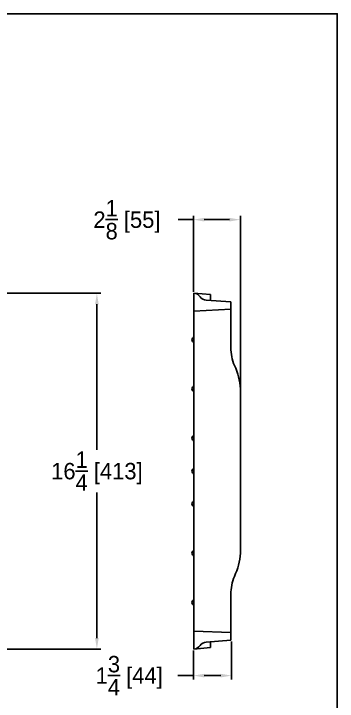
# Model space of a CAD drawing. Extents: x 168 to 616, y -89 to 7.
# Drawn here: x 437.42 to 452.21, y -24.15 to 7.25 of the extents above; entities that cross this region are included whole.
import ezdxf

# ---------------------------------------------------------------- set-up
doc = ezdxf.new("R2010")
doc.units = 0
doc.header["$LTSCALE"] = 0.5
doc.header["$MEASUREMENT"] = 0
doc.layers.get('0').update_dxf_attribs({"linetype": 'CONTINUOUS'})
doc.layers.get('DEFPOINTS').update_dxf_attribs({"linetype": 'CONTINUOUS'})
doc.layers.add('DIM', color=2, linetype='CONTINUOUS')
doc.styles.add('FT_FONT', font='ROMANS.SHX', dxfattribs={"width": 0.9})
doc.dimstyles.get("Standard").update_dxf_attribs({"dimtxt": 0.75, "dimasz": 0.18, "dimexe": 0.18, "dimexo": 0.0625, "dimgap": 0.09375, "dimtad": 0, "dimtih": 1, "dimtoh": 1, "dimdec": 4, "dimzin": 0, "dimdsep": 46, "dimlunit": 5, "dimtxsty": 'FT_FONT', "dimcen": 0.09, "dimclrt": 256, "dimadec": 0, "dimazin": 0, "dimtp": 0.03125, "dimtfac": 1, "dimtdec": 4, "dimtofl": 0, "dimtmove": 0, "dimatfit": 3, "dimfxl": 0, "dimtolj": 1, "dimtzin": 0, "dimarcsym": 0})

# ---------------------------------------------------------------- blocks, each defined once
blk = doc.blocks.new('*D49')
at = {"color": 0, "lineweight": -2}
for p, q in [((437.089, -5.519), (441.398, -5.519)), ((441.218, -6.019), (441.218, -12.675)), ((441.218, -21.269), (441.218, -14.613)), ((437.089, -21.769), (441.398, -21.769))]:
    blk.add_line(p, q, dxfattribs=at)
at = {"color": 0}
for points in [[(441.301, -6.019), (441.135, -6.019), (441.218, -5.519)], [(441.135, -21.269), (441.301, -21.269), (441.218, -21.769)]]:
    blk.add_solid(points, dxfattribs=at)
at = {"layer": 'DEFPOINTS', "color": 0}
for p in [(437.026, -5.519), (437.026, -21.769), (441.218, -21.769)]:
    blk.add_point(p, dxfattribs=at)
at = {"color": 250, "insert": (441.218, -13.644), "char_height": 0.75, "attachment_point": 5}
blk.add_mtext('\\A1;16{\\H1.000000x;\\S1/4;} [413]', dxfattribs=at)
blk = doc.blocks.new('*D61')
at = {"color": 0, "lineweight": -2}
for p, q in [((445.629, -2.159), (444.936, -2.159)), ((445.629, -5.456), (445.629, -1.979)), ((446.129, -2.159), (447.281, -2.159)), ((447.781, -11.087), (447.781, -1.979))]:
    blk.add_line(p, q, dxfattribs=at)
at = {"color": 0}
for points in [[(446.129, -2.076), (446.129, -2.243), (445.629, -2.159)], [(447.281, -2.243), (447.281, -2.076), (447.781, -2.159)]]:
    blk.add_solid(points, dxfattribs=at)
at = {"layer": 'DEFPOINTS', "color": 0}
for p in [(447.781, -2.159), (445.629, -5.519), (447.781, -11.149)]:
    blk.add_point(p, dxfattribs=at)
at = {"color": 250, "insert": (442.592, -2.159), "char_height": 0.75, "attachment_point": 5}
blk.add_mtext('\\A1;2{\\H1.000000x;\\S1/8;} [55]', dxfattribs=at)
blk = doc.blocks.new('*D65')
at = {"color": 0, "lineweight": -2}
for p, q in [((447.379, -21.426), (447.379, -23.164)), ((445.629, -21.831), (445.629, -23.164)), ((445.629, -22.984), (444.914, -22.984)), ((446.129, -22.984), (446.879, -22.984))]:
    blk.add_line(p, q, dxfattribs=at)
at = {"color": 0}
for points in [[(446.129, -22.901), (446.129, -23.068), (445.629, -22.984)], [(446.879, -23.068), (446.879, -22.901), (447.379, -22.984)]]:
    blk.add_solid(points, dxfattribs=at)
at = {"layer": 'DEFPOINTS', "color": 0}
for p in [(447.379, -21.364), (445.629, -21.769), (447.379, -22.984)]:
    blk.add_point(p, dxfattribs=at)
at = {"color": 250, "insert": (442.696, -22.984), "char_height": 0.75, "attachment_point": 5}
blk.add_mtext('\\A1;1{\\H1.000000x;\\S3/4;} [44]', dxfattribs=at)

msp = doc.modelspace()

# ---------------------------------------------------------------- linework, layer by layer
at = {"color": 250}
for p, q in [((445.65565, -21.76896), (445.65565, -5.51896)), ((445.65565, -5.51896), (446.40565, -5.58458)), ((446.40565, -5.85254), (446.40565, -5.58458)), ((447.34534, -5.90753), (446.21816, -5.83914)), ((447.34534, -8.00253), (447.34534, -5.90753)), ((447.34534, -6.25253), (445.65565, -6.33146)), ((447.78065, -9.89396), (447.78065, -17.39396)), ((447.34315, -21.36396), (447.34315, -19.26896)), ((445.65565, -20.95646), (447.34315, -21.01896)), ((446.21816, -21.44878), (447.34315, -21.36396)), ((446.40565, -21.70335), (446.40565, -21.43539)), ((446.40565, -21.70335), (445.65565, -21.76896))]:
    msp.add_line(p, q, dxfattribs=at)
for centre, radius, start, end in [((445.62893, -5.89301), 0.375, 34.788794, 85.914383), ((446.24487, -5.4651), 0.375, 214.788794, 265.914383), ((445.69065, -7.64396), 0.125, 106.260205, 253.739795), ((449.47034, -8.00253), 2.125, 180, 202.619865), ((444.88491, -10.05535), 2.90023, 3.189985, 25.214344), ((445.69065, -9.88896), 0.125, 106.260205, 253.739795), ((445.69065, -12.13896), 0.125, 106.260205, 253.739795), ((445.69065, -13.64396), 0.125, 106.260205, 253.739795), ((445.69065, -15.13907), 0.125, 106.260205, 253.739795), ((445.69065, -17.38896), 0.125, 106.260205, 253.739795), ((444.96446, -17.22866), 2.82104, 334.308415, 356.640752), ((449.46815, -19.26896), 2.125, 157.380135, 180), ((445.69065, -19.64396), 0.125, 106.260205, 253.739795), ((445.62893, -21.39492), 0.375, 274.085617, 325.211206), ((446.24487, -21.82283), 0.375, 94.085617, 145.211206)]:
    msp.add_arc(centre, radius, start, end, dxfattribs=at)
at = {"layer": 'DIM'}
msp.add_lwpolyline([(332.00223, 7.24561), (452.2095, 7.24561), (452.2095, -89.41947), (332.00223, -89.41947)], close=True, dxfattribs=at)

# ---------------------------------------------------------------- dimensions: what is measured, and where the dimension line sits
at = {"color": 250}
for base, p1, p2, picture, middle in [((447.78065, -2.15926), (445.62862, -5.51896), (447.78065, -11.14914), '*D61', (442.59202, -2.15926)), ((447.37862, -22.98417), (445.62862, -21.76896), (447.37862, -21.36396), '*D65', (442.69559, -22.98417))]:
    dim = msp.add_linear_dim(base=base, p1=p1, p2=p2, dimstyle='Standard', override={"dimasz": 0.5, "dimtxsty": 'Standard', "dimclrt": 250, "dimtdec": 5}, dxfattribs=at)
    dim.commit()
    dim.dimension.update_dxf_attribs({"geometry": picture, "text_midpoint": middle, "dimtype": 160})
dim = msp.add_linear_dim(base=(441.21801, -21.76896), p1=(437.02623, -5.51896), p2=(437.02623, -21.76896), angle=90, dimstyle='Standard', override={"dimasz": 0.5, "dimtxsty": 'Standard', "dimclrt": 250, "dimtdec": 5}, dxfattribs=at)
dim.commit()
dim.dimension.update_dxf_attribs({"geometry": '*D49', "text_midpoint": (441.21801, -13.64396), "dimtype": 160})

doc.saveas('drawing.dxf')
